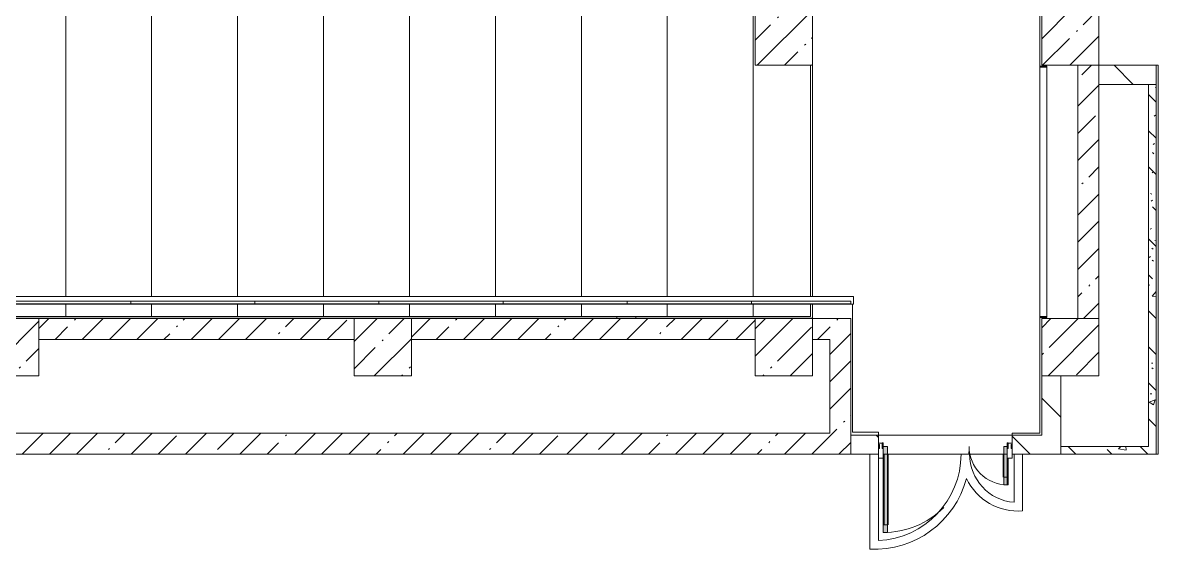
# Model space of a CAD drawing. Header units: millimetres. Extents: x 35146 to 234858, y -8553 to 29000.
# Drawn here: x 128014 to 139905, y 12785 to 18296 of the extents above; entities that cross this region are included whole.
import ezdxf

# ---------------------------------------------------------------- set-up
doc = ezdxf.new("R2010")
doc.units = ezdxf.units.MM
doc.linetypes.add('200_ШТРИХ__ш1_п0_6_', pattern=[160, 100, -60])
for name, color, linetype, lineweight, true_color in [('A-DETL-GENF-4', 7, 'Continuous', 5, 0xe2e2e2), ('A-DETL-GENF-5', 7, 'Continuous', 5, 0xaaaaaa), ('A-DOOR-1', 7, 'Continuous', 5, 0xaaaaaa), ('A-FLOR-1', 7, 'Continuous', 5, 0xaaaaaa), ('A-WALL-PATT-1', 7, 'Continuous', 5, 0x787878), ('I-WALL-5', 7, 'Continuous', 5, 0x787878)]:
    doc.layers.add(name, color=color, linetype=linetype, lineweight=lineweight, true_color=true_color)
for name, color, linetype, lineweight in [('A-DETL-MBND', 7, '200_ШТРИХ__ш1_п0_6_', 9), ('A-GLAZ-CWMG-2', 7, 'Continuous', 5), ('A-WALL', 7, 'Continuous', 9), ('A-WALL-4', 7, 'Continuous', 5), ('I-WALL-3', 7, 'Continuous', 5), ('S-COLS-1', 7, 'Continuous', 5), ('S-STRS-3', 7, 'Continuous', 5)]:
    doc.layers.add(name, color=color, linetype=linetype, lineweight=lineweight)
pattern_1 = [(45, (105674.2, 0), (-285.123, 285.123), []), (45, (105959.3, 0), (-285.123, 285.123), [504.031, -100.806, 16.764, -84.042])]
pattern_2 = [(135, (105674.2, 0), (-353.5534, -353.5534), [])]
pattern_3 = [(135, (105674.2, 0), (-377.171, -377.171), [533.4, -88.9, 17.78, -88.9]), (135, (105674.2, 376.94), (-377.171, -377.171), []), (50, (105674.2, 0), (637.6445, -55.7866), [66.675, -733.425]), (355, (105674.2, 0), (-123.349, 668.699), [53.34, -586.74]), (100.451, (105727.3, -4.65), (514.299, 612.908), [56.665, -623.315]), (46.184, (105674.2, 177.8), (948.776, -147.15), [100.012, -1100.137]), (96.636, (105753.3, 165.5), (830.91, 865.997), [84.998, -934.973]), (351.184, (105674.2, 177.8), (830.918, 865.988), [80.01, -880.11]), (21, (105763.1, 133.35), (530.6506, -357.928), [66.675, -733.425]), (326, (105763.1, 133.35), (216.308, 644.658), [53.34, -586.74]), (71.451, (105807.3, 103.5), (746.96, 286.724), [56.665, -623.315]), (37.5, (105674.2, 0), (10.8105, 295.9426), [16.764, -562.864, 16.764, -578.866, -588.962]), (37.5, (105674.2, 0), (10.8105, 295.9426), [-1175.258, 16.764, -572.198]), (7.5, (105674.2, 0), (233.8692, 350.6318), [16.764, -322.834, 16.764, -549.529, -224.472]), (7.5, (105674.2, 0), (233.8692, 350.6318), [-905.891, 16.764, -207.708]), (327.5, (105475.94, 0), (474.5678, -20.0513), [16.764, -205.486, 16.764, -676.656, -920.115]), (327.5, (105475.94, 0), (474.5678, -20.0513), [-915.67, 16.764, -903.351]), (317.5, (105387.04, 0), (518.452, 88.9934), [16.764, -272.161, 16.764, -443.738, -653.415]), (317.5, (105387.04, 0), (518.452, 88.9934), [-749.427, 16.764, -636.651])]

# ---------------------------------------------------------------- blocks, each defined once
blk = doc.blocks.new('BSC_Колонна _Прямоугольная - 600х600-V56-2_5_2_птичка')
at = {"layer": 'S-COLS-1'}
h = blk.add_hatch(dxfattribs=at)
h.set_pattern_fill('FP_94', color=256, style=0, pattern_type=2)
h.set_pattern_definition([(45, (-26110, -14900), (-285.123, 285.123), []), (45, (-25824.88, -14900), (-285.123, 285.123), [504.031, -100.806, 16.764, -84.042])])
h.paths.add_polyline_path([(-300, -300), (300, -300), (300, 300), (-300, 300)])
for p, q in [((300, 300), (-300, 300)), ((-300, 300), (-300, -300)), ((300, -300), (300, 300)), ((-300, -300), (300, -300))]:
    blk.add_line(p, q, dxfattribs=at)
blk = doc.blocks.new('BSC_Колонна _Прямоугольная - 600х600-V89-2_5_2_птичка')
at = {"layer": 'S-COLS-1'}
h = blk.add_hatch(dxfattribs=at)
h.set_pattern_fill('FP_131', color=256, style=0, pattern_type=2)
h.set_pattern_definition([(45, (-33310, -18150), (-285.123, 285.123), []), (45, (-33024.88, -18150), (-285.123, 285.123), [504.031, -100.806, 16.764, -84.042])])
h.paths.add_polyline_path([(-300, -300), (300, -300), (300, 300), (-300, 300), (-300, 12)])
for p, q in [((300, 300), (-300, 300)), ((-300, 300), (-300, -300)), ((300, -300), (300, 300)), ((-300, -300), (300, -300))]:
    blk.add_line(p, q, dxfattribs=at)
blk = doc.blocks.new('BSC_Колонна _Прямоугольная - 600х600-V99-2_5_2_птичка')
at = {"layer": 'S-COLS-1'}
h = blk.add_hatch(dxfattribs=at)
h.set_pattern_fill('FP_135', color=256, style=0, pattern_type=2)
h.set_pattern_definition([(45, (-33310, -14900), (-285.123, 285.123), []), (45, (-33024.88, -14900), (-285.123, 285.123), [504.031, -100.806, 16.764, -84.042])])
h.paths.add_polyline_path([(-300, -300), (300, -300), (300, 300), (-300, 300), (-300, -208)])
for p, q in [((300, 300), (-300, 300)), ((-300, 300), (-300, -300)), ((300, -300), (300, 300)), ((-300, -300), (300, -300))]:
    blk.add_line(p, q, dxfattribs=at)
blk = doc.blocks.new('BSC_Колонна _Прямоугольная - 600х600-V110-2_5_2_птичка')
at = {"layer": 'S-COLS-1'}
h = blk.add_hatch(dxfattribs=at)
h.set_pattern_fill('FP_145', color=256, style=0, pattern_type=2)
h.set_pattern_definition([(45, (-30310, -14900), (-285.123, 285.123), []), (45, (-30024.88, -14900), (-285.123, 285.123), [504.031, -100.806, 16.764, -84.042])])
h.paths.add_polyline_path([(-300, -300), (300, -300), (300, 300), (-300, 300)])
for p, q in [((300, 300), (-300, 300)), ((-300, 300), (-300, -300)), ((300, -300), (300, 300)), ((-300, -300), (300, -300))]:
    blk.add_line(p, q, dxfattribs=at)
blk = doc.blocks.new('BSC_Колонна _Прямоугольная - 600х600-V142-2_5_2_птичка')
at = {"layer": 'S-COLS-1'}
h = blk.add_hatch(dxfattribs=at)
h.set_pattern_fill('FP_174', color=256, style=0, pattern_type=2)
h.set_pattern_definition([(45, (-22210, -14900), (-285.123, 285.123), []), (45, (-21924.88, -14900), (-285.123, 285.123), [504.031, -100.806, 16.764, -84.042])])
h.paths.add_polyline_path([(-300, -300), (300, -300), (300, 300), (-300, 300)])
for p, q in [((300, 300), (-300, 300)), ((-300, 300), (-300, -300)), ((300, -300), (300, 300)), ((-300, -300), (300, -300))]:
    blk.add_line(p, q, dxfattribs=at)
blk = doc.blocks.new('Прямоугольный импост - Импост структурный с накладкой - 160мм Темный-32479175-2_5_2_птичка')
at = {"layer": 'A-GLAZ-CWMG-2'}
for p, q in [((-50, 40), (-50, 140)), ((-50, 140), (0, 140)), ((0, 140), (0, 40)), ((-40, 40), (-50, 40)), ((-50, -17), (-50, 0)), ((-50, 0), (-40, 0)), ((-40, 0), (-40, 40)), ((-10, 40), (-10, 0)), ((0, 40), (-10, 40)), ((-10, 0), (0, 0)), ((0, 0), (0, -17)), ((0, -17), (-50, -17))]:
    blk.add_line(p, q, dxfattribs=at)
blk = doc.blocks.new('Дверь_Витражная_остекление_ - Д-39_л_ Актовый-32481803-2_5_2_птичка')
at = {"layer": 'A-DETL-GENF-4'}
for points in [[(605, 920), (605, 20), (650, 20), (650, 920)], [(-660, 420), (-660, 140), (-650, 140), (-650, 40), (-660, 40), (-660, 20), (-615, 20), (-615, 420)]]:
    blk.add_hatch(color=256, dxfattribs=at).paths.add_polyline_path(points)
at = {"layer": 'A-DETL-GENF-5'}
for p, q in [((596, 840), (596, 100)), ((650, 920), (605, 920)), ((605, 920), (605, 20)), ((650, 920), (605, 920)), ((605, 920), (605, 20)), ((650, 840), (605, 840)), ((640, 840), (640, 100)), ((650, 920), (650, 140)), ((650, 140), (650, 920)), ((-660, 420), (-615, 420)), ((-660, 420), (-660, 140)), ((-615, 420), (-660, 420)), ((-660, 420), (-660, 140)), ((-615, 420), (-615, 20)), ((-615, 20), (-615, 420)), ((-660, 340), (-615, 340)), ((-650, 340), (-650, 140)), ((-606, 340), (-606, 100)), ((-650, 100), (-615, 100)), ((-615, 20), (-650, 20)), ((-650, 20), (-615, 20)), ((650, 100), (605, 100)), ((605, 20), (650, 20)), ((605, 20), (650, 20)), ((650, 40), (650, 20)), ((650, 20), (650, 40))]:
    blk.add_line(p, q, dxfattribs=at)
at = {"layer": 'A-DOOR-1'}
for p, q in [((650, 920), (650, 140)), ((-650, 420), (-650, 140)), ((-650, 20), (-660, 20)), ((-660, 20), (-660, -20)), ((-650, 40), (-650, 20)), ((-650, -20), (-650, 20)), ((650, 40), (650, 20)), ((660, 20), (650, 20)), ((650, 20), (650, -20)), ((660, -20), (660, 20)), ((-660, -20), (-650, -20)), ((650, -20), (660, -20))]:
    blk.add_line(p, q, dxfattribs=at)
for centre, radius, start, end in [((650, 20), 900, 90, 134.8292), ((-650, 20), 400, 360, 90), ((650, 20), 900, 174.8223, 180)]:
    blk.add_arc(centre, radius, start, end, dxfattribs=at)
blk = doc.blocks.new('Прямоугольный импост - Импост структурный с накладкой - 160мм Темный-32479277-2_5_2_птичка')
at = {"layer": 'A-GLAZ-CWMG-2'}
for p, q in [((0, 140), (-50, 140)), ((-50, 140), (-50, 40)), ((0, 40), (0, 140)), ((-50, 40), (-40, 40)), ((-40, 0), (-50, 0)), ((-50, 0), (-50, -17)), ((-40, 40), (-40, 0)), ((-10, 0), (-10, 40)), ((-10, 40), (0, 40)), ((0, 0), (-10, 0)), ((0, -17), (0, 0)), ((-50, -17), (0, -17))]:
    blk.add_line(p, q, dxfattribs=at)
blk = doc.blocks.new('Перекрытия 2 - Перекрытия 4-32990152-2_5_2_птичка')
at = {"layer": 'S-STRS-3'}
for p, q in [((21910, 19180), (22510, 19180)), ((21910, 19180), (21910, 15411)), ((22810, 19180), (23410, 19180)), ((22810, 15411), (22810, 19180)), ((23710, 19180), (24310, 19180)), ((23710, 15411), (23710, 19180)), ((24610, 19180), (25210, 19180)), ((24610, 15411), (24610, 19180)), ((25510, 19180), (26110, 19180)), ((25510, 15411), (25510, 19180)), ((26410, 19180), (27010, 19180)), ((26410, 15411), (26410, 19180)), ((27310, 19180), (27910, 19180)), ((27310, 15411), (27310, 19180)), ((28210, 19180), (28810, 19180)), ((28210, 15411), (28210, 19180)), ((29110, 19180), (29710, 19180)), ((29110, 15411), (29110, 19180)), ((30010, 19180), (30610, 19180)), ((30010, 15411), (30010, 19180)), ((30610, 18430), (30610, 19180)), ((30610, 15411), (30610, 17830)), ((21910, 15330), (21910, 15200)), ((22810, 15200), (22810, 15330)), ((23710, 15200), (23710, 15330)), ((24610, 15200), (24610, 15330)), ((25510, 15200), (25510, 15330)), ((26410, 15200), (26410, 15330)), ((27310, 15200), (27310, 15330)), ((28210, 15200), (28210, 15330)), ((29110, 15200), (29110, 15330)), ((30010, 15200), (30010, 15330)), ((30610, 15200), (30610, 15330)), ((22810, 15200), (21910, 15200)), ((23710, 15200), (22810, 15200)), ((24610, 15200), (23710, 15200)), ((25510, 15200), (24610, 15200)), ((26410, 15200), (25510, 15200)), ((27310, 15200), (26410, 15200)), ((28210, 15200), (27310, 15200)), ((29110, 15200), (28210, 15200)), ((30010, 15200), (29110, 15200)), ((30610, 15200), (30010, 15200))]:
    blk.add_line(p, q, dxfattribs=at)
blk = doc.blocks.new('Стены наклон_ амфитеатр - Стены наклон_ амфитеатр-32992696-2_5_2_птичка')
at = {"layer": 'A-WALL-PATT-1'}
h = blk.add_hatch(dxfattribs=at)
h.set_pattern_fill('FP_206', color=256, style=0, pattern_type=2)
h.set_pattern_definition([(0, (26444.5, 15393.4), (0, 246.1), []), (90, (26444.5, 15393.4), (-1300, 8e-14), [])])
h.paths.add_polyline_path([(31010, 15354), (31010, 15381), (21879, 15381), (21879, 15354), (30993, 15354)])
at = {"layer": 'A-WALL-4'}
for p, q in [((31041, 15431), (21879, 15431)), ((21879, 15431), (21879, 15381)), ((21879, 15381), (31010, 15381)), ((21879, 15354), (21879, 15381)), ((21879, 15350), (21879, 15354)), ((31010, 15354), (21879, 15354)), ((31010, 15350), (21879, 15350)), ((31010, 15381), (31010, 15350)), ((31010, 15350), (31041, 15350)), ((31041, 15350), (31041, 15431))]:
    blk.add_line(p, q, dxfattribs=at)
blk = doc.blocks.new('BSC_Колонна _Прямоугольная - 600х600-V206-2_5_2_птичка')
at = {"layer": 'S-COLS-1'}
h = blk.add_hatch(dxfattribs=at)
h.set_pattern_fill('FP_207', color=256, style=0, pattern_type=2)
h.set_pattern_definition([(45, (-30310, -18150), (-285.123, 285.123), []), (45, (-30024.88, -18150), (-285.123, 285.123), [504.031, -100.806, 16.764, -84.042])])
h.paths.add_polyline_path([(-300, -300), (300, -300), (300, 300), (-300, 300)])
for p, q in [((300, 300), (-300, 300)), ((-300, 300), (-300, -300)), ((300, -300), (300, 300)), ((-300, -300), (300, -300))]:
    blk.add_line(p, q, dxfattribs=at)

msp = doc.modelspace()

# ---------------------------------------------------------------- hatches: boundary and pattern name
at = {"layer": 'I-WALL-3'}
h = msp.add_hatch(dxfattribs=at)
h.set_pattern_fill('FP_96', color=256, style=0, pattern_type=2)
h.set_pattern_definition(pattern_1)
h.paths.add_polyline_path([(139266.1, 15200), (139284.2, 15200), (139284.2, 17850), (139064.2, 17850), (139064.2, 15200)])
h = msp.add_hatch(dxfattribs=at)
h.set_pattern_fill('FP_99', color=256, style=0, pattern_type=2)
h.set_pattern_definition(pattern_2)
h.paths.add_polyline_path([(139804.2, 17650), (139884.2, 17650), (139884.2, 17850), (139284.2, 17850), (139284.2, 17650), (139776.7, 17650)])
h = msp.add_hatch(dxfattribs=at)
h.set_pattern_fill('FP_96', color=256, style=0, pattern_type=2)
h.set_pattern_definition(pattern_1)
h.paths.add_polyline_path([(136284.2, 14980), (136464.2, 14980), (136464.2, 15200), (136284.2, 15196.3)])
h.paths.add_polyline_path([(132356.6, 14980), (135684.2, 14980), (135684.2, 15200), (132084.2, 15200), (132084.2, 14980)])
h.paths.add_polyline_path([(121544.2, 14980), (123784.4, 14980), (123784.4, 15200), (119994.2, 15200), (119994.2, 14980), (121344.2, 14980)])
h.paths.add_polyline_path([(131484.2, 14980), (131484.2, 15200), (128184.2, 15200), (128184.2, 14980), (128646.5, 14980)])
h.paths.add_polyline_path([(124384.4, 14980), (127584.2, 14980), (127584.2, 15200), (124384.4, 15200)])
h = msp.add_hatch(dxfattribs=at)
h.set_pattern_fill('FP_96', color=256, style=0, pattern_type=2)
h.set_pattern_definition(pattern_1)
h.paths.add_polyline_path([(136464.2, 13780), (136684.2, 13780), (136684.2, 15200), (136464.2, 15200), (136464.2, 14000)])
h = msp.add_hatch(dxfattribs=at)
h.set_pattern_fill('FP_99', color=256, style=0, pattern_type=2)
h.set_pattern_definition(pattern_2)
h.paths.add_polyline_path([(138849.2, 13780), (138884.2, 13780), (138884.2, 14600), (138684.2, 14600), (138684.2, 13780)])
h = msp.add_hatch(dxfattribs=at)
h.set_pattern_fill('FP_96', color=256, style=0, pattern_type=2)
h.set_pattern_definition(pattern_1)
h.paths.add_polyline_path([(136066.7, 13780), (136464.2, 13780), (136464.2, 14000), (125884.2, 14000), (125884.2, 13780), (132356.6, 13780)])
h = msp.add_hatch(dxfattribs=at)
h.set_pattern_fill('FP_99', color=256, style=0, pattern_type=2)
h.set_pattern_definition(pattern_2)
h.paths.add_polyline_path([(138684.2, 13780), (138684.2, 13980), (138374.2, 13980), (138374.2, 13780)])
h.paths.add_polyline_path([(136684.2, 13780), (136974.2, 13780), (136974.2, 13980), (136684.2, 13980)])
at = {"layer": 'I-WALL-5'}
h = msp.add_hatch(dxfattribs=at)
h.set_pattern_fill('FP_109', color=256, style=0, pattern_type=2)
h.set_pattern_definition(pattern_3)
h.paths.add_polyline_path([(139884.2, 13780), (139884.2, 17650), (139804.2, 17650), (139804.2, 13780)])
h = msp.add_hatch(dxfattribs=at)
h.set_pattern_fill('FP_109', color=256, style=0, pattern_type=2)
h.set_pattern_definition(pattern_3)
h.paths.add_polyline_path([(138884.2, 13780), (139804.2, 13780), (139804.2, 13860), (138884.2, 13860)])

# ---------------------------------------------------------------- linework, layer by layer
at = {"layer": 'A-DETL-MBND'}
for p, q in [((134234.2, 15203), (134234.2, 15220)), ((134434.2, 15220), (134434.2, 15203))]:
    msp.add_line(p, q, dxfattribs=at)
at = {"layer": 'A-FLOR-1'}
for p, q in [((138664.2, 17840), (138664.2, 18470)), ((136284.2, 17850), (136284.2, 15430.8)), ((139884.2, 17850), (139905.2, 17850)), ((139905.2, 17850), (139905.2, 13780)), ((136284.2, 15350), (136284.2, 15200)), ((136704.2, 15350), (136704.2, 14011)), ((136284.2, 15203.4), (119984.2, 15203.4)), ((138664.2, 14000), (138664.2, 15210)), ((136704.2, 14011), (136974.2, 14011)), ((136974.2, 14011), (136974.2, 13980)), ((138374.2, 13980), (138374.2, 14000)), ((138374.2, 14000), (138664.2, 14000)), ((136884.4, 13780), (136884.4, 12786.3)), ((136974.4, 12875.9), (136974.4, 13740)), ((138324.2, 13780), (137839.4, 13780)), ((138394.4, 13780), (138394.4, 13276.6)), ((138484.4, 13187.1), (138484.4, 13780)), ((139905.2, 13780), (139884.2, 13780))]:
    msp.add_line(p, q, dxfattribs=at)
for centre, radius, start, end in [((136934.4, 13780), 905, 272.53324, 0), ((138434.4, 13780), 505, 180, 265.45696), ((136934.4, 13780), 995, 267.1196, 345.20242), ((138434.4, 13780), 595, 205.28402, 274.82046)]:
    msp.add_arc(centre, radius, start, end, dxfattribs=at)
at = {"layer": 'A-WALL'}
for p, q in [((138676.7, 17840), (138676.7, 17830)), ((138689.2, 17840), (138689.2, 17830)), ((139284.2, 17650), (139284.2, 17850)), ((139884.2, 17650), (139804.2, 17650)), ((138676.7, 15220), (138676.7, 15210)), ((138689.2, 15220), (138689.2, 15210)), ((136684.2, 13780), (136684.2, 13980))]:
    msp.add_line(p, q, dxfattribs=at)
at = {"layer": 'I-WALL-3'}
for p, q in [((138739.2, 17840), (138664.2, 17840)), ((138664.2, 15210), (138664.2, 17840)), ((138739.2, 17840), (138739.2, 15210)), ((139064.2, 17850), (139064.2, 15200)), ((139884.2, 17850), (139284.2, 17850)), ((139884.2, 13780), (139884.2, 17850)), ((138664.2, 17830), (138739.2, 17830)), ((139284.2, 15200), (139284.2, 17650)), ((139284.2, 17650), (139804.2, 17650)), ((139804.2, 17650), (139804.2, 13860)), ((131484.2, 15200), (128184.2, 15200)), ((135684.2, 15200), (132084.2, 15200)), ((136684.2, 15200), (136284.2, 15200)), ((136684.2, 13980), (136684.2, 15200)), ((138664.2, 15220), (138739.2, 15220)), ((138664.2, 15210), (138739.2, 15210)), ((128184.2, 14980), (131484.2, 14980)), ((132084.2, 14980), (135684.2, 14980)), ((136284.2, 14980), (136464.2, 14980)), ((136464.2, 14980), (136464.2, 14000)), ((138684.2, 14600), (138684.2, 13980)), ((138884.2, 14600), (138884.2, 13780)), ((136464.2, 14000), (125884.2, 14000)), ((136684.2, 13980), (138684.2, 13980)), ((136974.2, 13780), (136974.2, 13980)), ((138374.2, 13980), (138374.2, 13780)), ((139804.2, 13860), (138884.2, 13860)), ((125884.2, 13780), (136974.2, 13780)), ((137839.4, 13780), (137024.2, 13780)), ((138374.2, 13780), (139884.2, 13780))]:
    msp.add_line(p, q, dxfattribs=at)

# ---------------------------------------------------------------- block references
at = {"layer": 'A-DOOR-1', "rotation": 180}
msp.add_blockref('Дверь_Витражная_остекление_ - Д-39_л_ Актовый-32481803-2_5_2_птичка', (137674.2, 13880), dxfattribs=at)
at = {"layer": 'A-GLAZ-CWMG-2', "rotation": 180}
msp.add_blockref('Прямоугольный импост - Импост структурный с накладкой - 160мм Темный-32479277-2_5_2_птичка', (136974.2, 13880), dxfattribs=at)
at = {"layer": 'A-GLAZ-CWMG-2', "extrusion": (0, 0, -1), "rotation": 180}
msp.add_blockref('Прямоугольный импост - Импост структурный с накладкой - 160мм Темный-32479175-2_5_2_птичка', (-138374.2, 13880), dxfattribs=at)
at = {"layer": 'A-WALL-4'}
msp.add_blockref('Стены наклон_ амфитеатр - Стены наклон_ амфитеатр-32992696-2_5_2_птичка', (105674.2, 0), dxfattribs=at)
at = {"layer": 'S-COLS-1'}
for name, p in [('BSC_Колонна _Прямоугольная - 600х600-V206-2_5_2_птичка', (135984.2, 18150)), ('BSC_Колонна _Прямоугольная - 600х600-V89-2_5_2_птичка', (138984.2, 18150)), ('BSC_Колонна _Прямоугольная - 600х600-V142-2_5_2_птичка', (127884.2, 14900)), ('BSC_Колонна _Прямоугольная - 600х600-V56-2_5_2_птичка', (131784.2, 14900)), ('BSC_Колонна _Прямоугольная - 600х600-V110-2_5_2_птичка', (135984.2, 14900)), ('BSC_Колонна _Прямоугольная - 600х600-V99-2_5_2_птичка', (138984.2, 14900))]:
    msp.add_blockref(name, p, dxfattribs=at)
at = {"layer": 'S-STRS-3'}
msp.add_blockref('Перекрытия 2 - Перекрытия 4-32990152-2_5_2_птичка', (105654.2, 20), dxfattribs=at)

doc.saveas('drawing.dxf')
